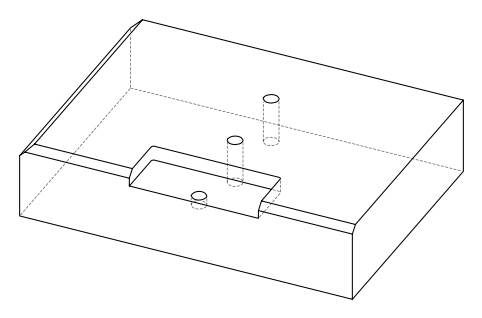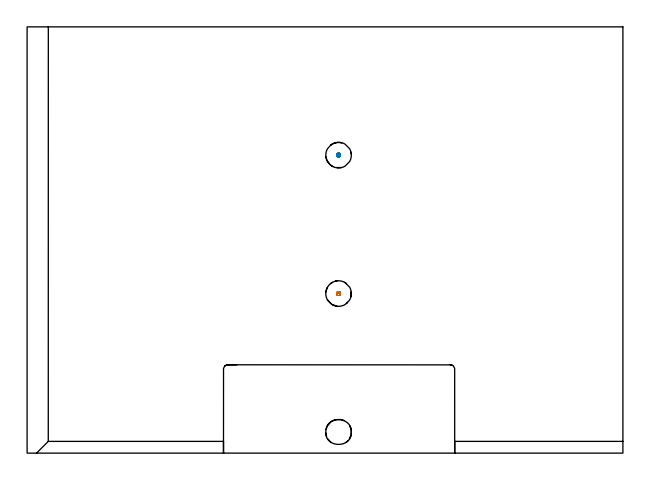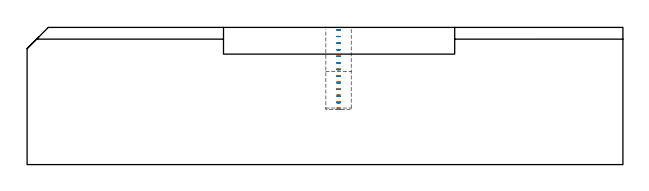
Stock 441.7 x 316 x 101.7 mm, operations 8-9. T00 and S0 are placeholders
(PLAN: 9 operations, 5 tool changes, 180.4 min)
(1 SPOT_DRILL | STEP1POCKET | NXT0321_9005460120000 | 0.05 min | 2413 mm3)
(2 DRILL_BLIND_HOLE_INTO_CENTER | STEP1POCKET | NXT0301_128 | 0.07 min | 1149 mm3)
(3 MILL_ROUGH_BLIND_HOLE_CONTOUR | STEP1POCKET | UGT0201_129 | Spiral | 0.43 min | 4410 mm3)
(4 AREA_MILL | FG_CHAMFER_SURFACE | UGT0205_001 | 4.46 min | 5636 mm3)
(5 AREA_MILL_1 | FG_CHAMFER_SURFACE_1 | UGT0205_001 | 4.15 min | 4921 mm3)
(6 AREA_MILL_2 | FG_CHAMFER_SURFACE_2 | UGT0205_001 | 15.32 min | 38539 mm3)
(7 MILL_SLOT | SLOT_PARTIAL_RECTANGULAR | NXT0201_008 | Follow Part, ap 1.5, ae 75% | 154.45 min | 217427 mm3)
(8 MILL_BLIND_HOLE_FROM_SOLID_MATERIAL | STEP1POCKET_1 | NXT0201_012 | Spiral | 0.72 min | 16770 mm3)
(9 MILL_BLIND_HOLE_FROM_SOLID_MATERIAL_1 | STEP1POCKET_2 | NXT0201_012 | Spiral | 0.72 min | 17042 mm3)
(TOOL NXT0321_9005460120000 | NC Spot Drill, 142deg, 12mm, Carbide, Uncoated | D12 PA142 FL30 Z2)
(TOOL NXT0301_128 | Carbide Drill 12mm [861.1-1200-036A1-GP GC34] | D12 PA150 FL37.4 Z2)
(TOOL UGT0201_129 | Carbide End Mill 11.9 | D11.9 FL15 Z4)
(TOOL UGT0205_001 | Chamfer Mill 20 x 3 x 45 deg. | D20 FL50 Z2)
(TOOL NXT0201_008 | ENDMILL 6mm [2P460-0600-NA 1630] | D6 FL26 Z6)
(TOOL NXT0201_012 | ENDMILL 16mm [2P460-1600-NA 1630] | D16 FL38 Z6)
(OP 8 MILL_BLIND_HOLE_FROM_SOLID_MATERIAL)
G17 G21 G94 G90
T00 M6
G54
G17 G0 G90 X230.9 Y118.3 S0 M3
G43 Z111.7 H1
Z99.869
G94 G3 X231.625 Y119.025 R0.725 F250.
X230.9 Y119.75 R0.725
X229.45 Y118.3 R1.45
X230.9 Y119.75 R-1.45
X230.175 Y119.025 R0.725
X230.9 Y118.3 R0.725
G0 Z95.038
G3 X231.625 Y119.025 R0.725
X230.9 Y119.75 R0.725
X229.45 Y118.3 R1.45
X230.9 Y119.75 R-1.45
X230.175 Y119.025 R0.725
X230.9 Y118.3 R0.725
G0 Z90.208
G3 X231.625 Y119.025 R0.725
X230.9 Y119.75 R0.725
X229.45 Y118.3 R1.45
X230.9 Y119.75 R-1.45
X230.175 Y119.025 R0.725
X230.9 Y118.3 R0.725
G0 Z85.377
G3 X231.625 Y119.025 R0.725
X230.9 Y119.75 R0.725
X229.45 Y118.3 R1.45
X230.9 Y119.75 R-1.45
X230.175 Y119.025 R0.725
X230.9 Y118.3 R0.725
G0 Z80.546
G3 X231.625 Y119.025 R0.725
X230.9 Y119.75 R0.725
X229.45 Y118.3 R1.45
X230.9 Y119.75 R-1.45
X230.175 Y119.025 R0.725
X230.9 Y118.3 R0.725
G0 Z75.715
G3 X231.625 Y119.025 R0.725
X230.9 Y119.75 R0.725
X229.45 Y118.3 R1.45
X230.9 Y119.75 R-1.45
X230.175 Y119.025 R0.725
X230.9 Y118.3 R0.725
G0 Z70.885
G3 X231.625 Y119.025 R0.725
X230.9 Y119.75 R0.725
X229.45 Y118.3 R1.45
X230.9 Y119.75 R-1.45
X230.175 Y119.025 R0.725
X230.9 Y118.3 R0.725
G0 Z66.054
G3 X231.625 Y119.025 R0.725
X230.9 Y119.75 R0.725
X229.45 Y118.3 R1.45
X230.9 Y119.75 R-1.45
X230.175 Y119.025 R0.725
X230.9 Y118.3 R0.725
G0 Z61.223
G3 X231.625 Y119.025 R0.725
X230.9 Y119.75 R0.725
X229.45 Y118.3 R1.45
X230.9 Y119.75 R-1.45
X230.175 Y119.025 R0.725
X230.9 Y118.3 R0.725
G0 Z56.392
G3 X231.625 Y119.025 R0.725
X230.9 Y119.75 R0.725
X229.45 Y118.3 R1.45
X230.9 Y119.75 R-1.45
X230.175 Y119.025 R0.725
X230.9 Y118.3 R0.725
G0 Z51.562
G3 X231.625 Y119.025 R0.725
X230.9 Y119.75 R0.725
X229.45 Y118.3 R1.45
X230.9 Y119.75 R-1.45
X230.175 Y119.025 R0.725
X230.9 Y118.3 R0.725
G0 Z46.731
G3 X231.625 Y119.025 R0.725
X230.9 Y119.75 R0.725
X229.45 Y118.3 R1.45
X230.9 Y119.75 R-1.45
X230.175 Y119.025 R0.725
X230.9 Y118.3 R0.725
G0 Z41.9
G3 X231.625 Y119.025 R0.725
X230.9 Y119.75 R0.725
X229.45 Y118.3 R1.45
X230.9 Y119.75 R-1.45
X230.175 Y119.025 R0.725
X230.9 Y118.3 R0.725
G0 Z111.7
M5
M2
(OP 9 MILL_BLIND_HOLE_FROM_SOLID_MATERIAL_1)
G17 G21 G94 G90
T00 M6
G54
G17 G0 G90 X230.9 Y220.9 S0 M3
G43 Z111.7 H1
Z99.792
G94 G3 X231.625 Y221.625 R0.725 F250.
X230.9 Y222.35 R0.725
X229.45 Y220.9 R1.45
X230.9 Y222.35 R-1.45
X230.175 Y221.625 R0.725
X230.9 Y220.9 R0.725
G0 Z94.885
G3 X231.625 Y221.625 R0.725
X230.9 Y222.35 R0.725
X229.45 Y220.9 R1.45
X230.9 Y222.35 R-1.45
X230.175 Y221.625 R0.725
X230.9 Y220.9 R0.725
G0 Z89.977
G3 X231.625 Y221.625 R0.725
X230.9 Y222.35 R0.725
X229.45 Y220.9 R1.45
X230.9 Y222.35 R-1.45
X230.175 Y221.625 R0.725
X230.9 Y220.9 R0.725
G0 Z85.069
G3 X231.625 Y221.625 R0.725
X230.9 Y222.35 R0.725
X229.45 Y220.9 R1.45
X230.9 Y222.35 R-1.45
X230.175 Y221.625 R0.725
X230.9 Y220.9 R0.725
G0 Z80.162
G3 X231.625 Y221.625 R0.725
X230.9 Y222.35 R0.725
X229.45 Y220.9 R1.45
X230.9 Y222.35 R-1.45
X230.175 Y221.625 R0.725
X230.9 Y220.9 R0.725
G0 Z75.254
G3 X231.625 Y221.625 R0.725
X230.9 Y222.35 R0.725
X229.45 Y220.9 R1.45
X230.9 Y222.35 R-1.45
X230.175 Y221.625 R0.725
X230.9 Y220.9 R0.725
G0 Z70.346
G3 X231.625 Y221.625 R0.725
X230.9 Y222.35 R0.725
X229.45 Y220.9 R1.45
X230.9 Y222.35 R-1.45
X230.175 Y221.625 R0.725
X230.9 Y220.9 R0.725
G0 Z65.438
G3 X231.625 Y221.625 R0.725
X230.9 Y222.35 R0.725
X229.45 Y220.9 R1.45
X230.9 Y222.35 R-1.45
X230.175 Y221.625 R0.725
X230.9 Y220.9 R0.725
G0 Z60.531
G3 X231.625 Y221.625 R0.725
X230.9 Y222.35 R0.725
X229.45 Y220.9 R1.45
X230.9 Y222.35 R-1.45
X230.175 Y221.625 R0.725
X230.9 Y220.9 R0.725
G0 Z55.623
G3 X231.625 Y221.625 R0.725
X230.9 Y222.35 R0.725
X229.45 Y220.9 R1.45
X230.9 Y222.35 R-1.45
X230.175 Y221.625 R0.725
X230.9 Y220.9 R0.725
G0 Z50.715
G3 X231.625 Y221.625 R0.725
X230.9 Y222.35 R0.725
X229.45 Y220.9 R1.45
X230.9 Y222.35 R-1.45
X230.175 Y221.625 R0.725
X230.9 Y220.9 R0.725
G0 Z45.808
G3 X231.625 Y221.625 R0.725
X230.9 Y222.35 R0.725
X229.45 Y220.9 R1.45
X230.9 Y222.35 R-1.45
X230.175 Y221.625 R0.725
X230.9 Y220.9 R0.725
G0 Z40.9
G3 X231.625 Y221.625 R0.725
X230.9 Y222.35 R0.725
X229.45 Y220.9 R1.45
X230.9 Y222.35 R-1.45
X230.175 Y221.625 R0.725
X230.9 Y220.9 R0.725
G0 Z111.7
M5
M2
